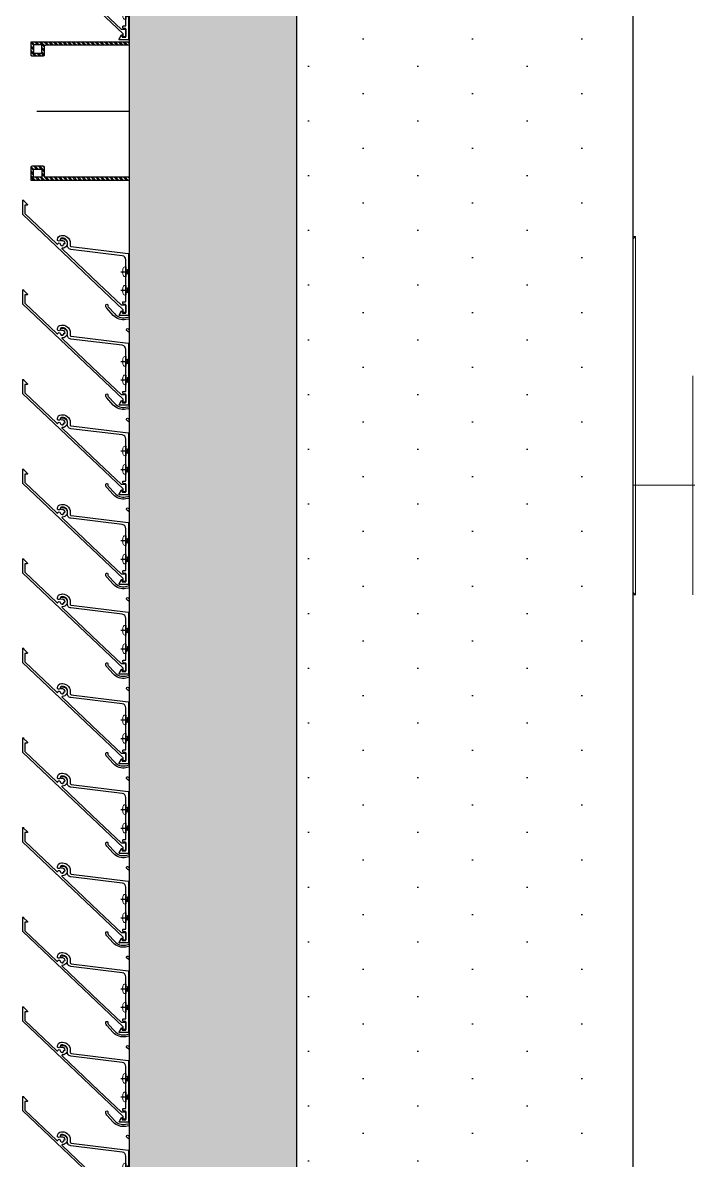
# Model space of a CAD drawing. Header units: millimetres. Extents: x 652937 to 1670132, y 1473552 to 2851037.
# Drawn here: x 708334 to 708817, y 1485444 to 1486269 of the extents above; entities that cross this region are included whole.
import ezdxf

# ---------------------------------------------------------------- set-up
doc = ezdxf.new("R2010")
doc.units = ezdxf.units.MM
doc.set_wipeout_variables(frame=1)
for name, pattern in [('CENTER', [50.8, 31.75, -6.35, 6.35, -6.35]), ('HIDDEN', [0.375, 0.25, -0.125]), ('XKITLINE00', [0]), ('XKITLINE02', [4, 2, -2])]:
    doc.linetypes.add(name, pattern=pattern)
for name, color, linetype in [('010 - ASPG_ACCESSORIES_MAIN_COLOR_1', 7, 'Continuous'), ('010 - ASPG_EXTR_MAIN_COLOR_2', 7, 'Continuous'), ('010 - ASPG_FLASHING_HATCH_', 7, 'Continuous'), ('010 - ASPG_FLASHING_MAIN_COLOR_2', 7, 'Continuous'), ('010 - ASPG_FLASHING_MAIN_COLOR_4', 7, 'Continuous'), ('010 - ASPG_FLASHING_WIPEOUT_', 7, 'Continuous'), ('010 - ASPG_FLASING_WIPEOUT_', 7, 'Continuous'), ('010 - ASPG_FRAMING_CUT_COLOR_4', 7, 'Continuous'), ('010 - ASPG_FRAMING_HATCH_', 7, 'Continuous'), ('010 - ASPG_FRAMING_MAIN_COLOR_2', 7, 'Continuous'), ('010 - ASPG_FRAMING_SUB_COLOR_2', 7, 'Continuous'), ('010 - ASPG_FRAMING_WIPEOUT_', 7, 'Continuous'), ('BOLT & SCREW', 7, 'Continuous'), ('Center Line', 7, 'CENTER'), ('TEXT', 7, 'Continuous')]:
    doc.layers.add(name, color=color, linetype=linetype)
for name, color, linetype, plot in [('010 - ASPG_EXTR_DEF_SUB', 7, 'Continuous', False), ('010 - ASPG_FASTERN_DEF_SUB', 7, 'Continuous', False), ('010 - ASPG_FRAMING_DEF_SUB', 7, 'Continuous', False)]:
    doc.layers.add(name, color=color, linetype=linetype, plot=plot)
for name, color, linetype, lineweight in [('12-GRID', 7, 'CENTER', 13), ('A-FLOR-E', 7, 'Continuous', 9), ('A-WALL', 7, 'Continuous', 25), ('Bolt', 7, 'Continuous', 0), ('Part', 7, 'Continuous', 0), ('SCREW', 7, 'Continuous', 5)]:
    doc.layers.add(name, color=color, linetype=linetype, lineweight=lineweight)
pattern_1 = [(270, (1257419.24324, -520041.6224), (0.65495992507, -1.1344238721), [0.7562825814, -1.5125651628]), (30, (1257419.24324, -520041.6224), (0.65495992936, 1.1344238696), [0.7562825814, -1.5125651628]), (330, (1257419.24324, -520041.6224), (1.30991985442, -2.48e-09), [-1.5125651628, 0.7562825814])]
pattern_2 = [(315, (1257419.4929, -520021.6224), (1.3369313545, 1.3369313545), []), (45, (1257419.4929, -520021.6224), (-1.3369313545, 1.3369313545), [])]
pattern_3 = [(270, (1257419.4425, -520043.9224), (0.65495992507, -1.1344238721), [0.7562825814, -1.5125651628]), (30, (1257419.4425, -520043.9224), (0.65495992936, 1.1344238696), [0.7562825814, -1.5125651628]), (330, (1257419.4425, -520043.9224), (1.30991985442, -2.48e-09), [-1.5125651628, 0.7562825814])]
pattern_4 = [(315, (1257419.1929, -520023.9224), (1.3369313545, 1.3369313545), []), (45, (1257419.1929, -520023.9224), (-1.3369313545, 1.3369313545), [])]

# ---------------------------------------------------------------- blocks, each defined once
blk = doc.blocks.new('3')
at = {"layer": 'Bolt', "color": 7, "linetype": 'XKITLINE00', "lineweight": 0}
for p, q in [((-148.7561, 1.8193), (-148.7561, 1.7726)), ((-148.7561, 1.8193), (-148.7561, 1.7726)), ((-148.4561, 1.8193), (-148.4561, 1.7726)), ((-148.4561, 1.8193), (-148.4561, 1.7726)), ((-148.8261, 1.7493), (-148.7795, 1.7493)), ((-148.8261, 1.7493), (-148.7795, 1.7493)), ((-148.6861, 1.7493), (-148.7328, 1.7493)), ((-148.6861, 1.7493), (-148.7328, 1.7493)), ((-148.5261, 1.7493), (-148.4795, 1.7493)), ((-148.5261, 1.7493), (-148.4795, 1.7493)), ((-148.3861, 1.7493), (-148.4328, 1.7493)), ((-148.3861, 1.7493), (-148.4328, 1.7493)), ((-148.7561, 1.6793), (-148.7561, 1.7259)), ((-148.7561, 1.6793), (-148.7561, 1.7259)), ((-148.4561, 1.6793), (-148.4561, 1.7259)), ((-148.4561, 1.6793), (-148.4561, 1.7259)), ((-149.0061, 1.2619), (-149.0061, 1.2152)), ((-148.2061, 1.2619), (-148.2061, 1.2152)), ((-149.0761, 1.1919), (-149.0295, 1.1919)), ((-149.0061, 1.1219), (-149.0061, 1.1685)), ((-148.9361, 1.1919), (-148.9828, 1.1919)), ((-148.2761, 1.1919), (-148.2295, 1.1919)), ((-148.2061, 1.1219), (-148.2061, 1.1685)), ((-148.1361, 1.1919), (-148.1828, 1.1919))]:
    blk.add_line(p, q, dxfattribs=at)
at = {"layer": 'Bolt', "color": 7, "linetype": 'XKITLINE02', "lineweight": 0}
for p, q in [((-148.6211, 1.2894), (-148.6461, 1.2894)), ((-148.5911, 1.2269), (-148.6211, 1.2269)), ((-148.5515, 1.1919), (-148.7661, 1.1919)), ((-148.5911, 1.1569), (-148.6211, 1.1569)), ((-148.6211, 1.0944), (-148.6461, 1.0944))]:
    blk.add_line(p, q, dxfattribs=at)
at = {"layer": 'Part', "color": 7, "linetype": 'HIDDEN', "lineweight": 0, "ltscale": 5}
for p, q in [((-147.2311, 2.0268), (-164.1441, 2.0272)), ((-147.2311, 1.4818), (-164.1441, 1.4822))]:
    blk.add_line(p, q, dxfattribs=at)
at = {"layer": 'Part', "color": 7, "linetype": 'XKITLINE02', "lineweight": 0}
for p, q in [((-148.6211, 2.0493), (-148.6211, 1.4669)), ((-148.5911, 2.0493), (-148.5911, 1.4669)), ((-148.6211, 1.5849), (-148.5911, 1.5849)), ((-148.6211, 1.3419), (-148.6211, 1.0419))]:
    blk.add_line(p, q, dxfattribs=at)
at = {"layer": 'Part', "color": 7, "linetype": 'HIDDEN', "lineweight": 0}
for p, q in [((-149.2561, 1.5669), (-149.1561, 1.4669)), ((-148.0561, 1.4669), (-147.9561, 1.5669))]:
    blk.add_line(p, q, dxfattribs=at)
at = {"layer": 'Part', "color": 7, "lineweight": 0}
for p, q in [((-148.6461, 1.3419), (-148.6461, 1.0419)), ((-149.1561, 0.9169), (-149.2561, 0.8169)), ((-147.9561, 0.8169), (-148.0561, 0.9169))]:
    blk.add_line(p, q, dxfattribs=at)
for points in [[(-164.1441, 2.0672), (-147.2311, 2.0668), (-147.2311, 1.4418), (-164.1441, 1.4422)], [(-148.0561, 1.4669), (-149.1561, 1.4669), (-149.1561, 0.9169), (-148.0561, 0.9169)], [(-148.8561, 0.9819), (-148.6211, 0.9819), (-148.6211, 1.4019), (-148.8561, 1.4019), (-148.8561, 1.4419), (-148.3561, 1.4419), (-148.3561, 1.4019), (-148.5911, 1.4019), (-148.5911, 0.9819), (-148.3561, 0.9819), (-148.3561, 0.9419), (-148.8561, 0.9419)]]:
    blk.add_lwpolyline(points, close=True, dxfattribs=at)
at = {"layer": 'Part', "color": 7, "linetype": 'XKITLINE02', "lineweight": 0}
blk.add_lwpolyline([(-148.3561, 1.4669), (-148.3561, 2.0493), (-148.8561, 2.0493), (-148.8561, 1.4669)], dxfattribs=at)
at = {"layer": 'Part', "color": 7, "linetype": 'HIDDEN', "lineweight": 0}
blk.add_lwpolyline([(-147.9561, 1.4383), (-147.9561, 1.5669), (-149.2561, 1.5669), (-149.2561, 1.4383)], dxfattribs=at)
at = {"layer": 'Part', "color": 7, "lineweight": 0}
for points in [[(-149.2561, 1.4383), (-149.2561, 0.8169), (-147.9561, 0.8169), (-147.9561, 1.4383)], [(-148.6211, 1.0419), (-148.9211, 1.0419), (-148.9211, 1.3419), (-148.6211, 1.3419)]]:
    blk.add_lwpolyline(points, dxfattribs=at)
blk = doc.blocks.new('W-1-PP18-ST_ENT3_REV02_20260413-050421_PP18_ENT3_MAIN_PLAN')
at = {"layer": 'A-FLOR-E'}
h = blk.add_hatch(dxfattribs=at)
h.set_pattern_fill('CROSS', scale=50, angle=210.769)
h.set_pattern_definition([(90.0083, (9903.9, -26817.58), (-317.546, 317.454), [158.75, -476.25]), (180.0083, (9983.25, -26738.2), (-317.454, -317.546), [158.75, -476.25])])
h.paths.add_polyline_path([(10552.77, -11720.11), (10552.66, -10920), (11302.46, -10919.89), (11302.57, -11720)], flags=16)
h.paths.add_polyline_path([(18712.43, -10369.25), (18712.71, -10275.14), (20062.22, -10274.99), (20062.22, -7304.82), (20062.22, 1006.47), (8350.24, 1013.83), (8352.58, -15559.01), (13097.4, -15549.92), (13097.37, -10370.04)])
at = {"layer": 'TEXT'}
h = blk.add_hatch(dxfattribs=at)
h.set_pattern_fill('ANSI34', scale=21.831008, angle=305.769)
h.set_pattern_definition([(230.0083, (16484.82, -22407.65), (318.622, -267.277), []), (230.0083, (16387.17, -22416.2), (318.622, -267.277), []), (230.0083, (16289.52, -22424.77), (318.622, -267.277), []), (230.0083, (16191.87, -22433.32), (318.622, -267.277), [])])
h.paths.add_polyline_path([(8351.91, -15550.1), (8350.22, 1004.77), (20060.18, 1006.6), (20061.88, -15548.27)], flags=16)
h.paths.add_polyline_path([(8201.93, -15700.13), (8201.11, 1155.65), (20210.65, 1155.93), (20211.47, -15699.85)])
at = {"layer": 'A-WALL', "color": 7, "lineweight": 13}
blk.add_lwpolyline([(20062.22, 1006.47), (20062.22, -15549.89), (8352.6, -15549.94), (8350.22, 1004.77)], close=True, dxfattribs=at)
at = {"color": 7, "xscale": 200.000000000001, "yscale": 200.000000000001, "zscale": 200.000000000001, "rotation": 90}
blk.add_blockref('3', (8614.44, 23052.34), dxfattribs=at)
blk = doc.blocks.new('*U9351')
at = {"layer": '12-GRID', "color": 7, "linetype": 'CENTER'}
for p, q in [((0, -6.2), (0, 2.2)), ((-4.2, -2), (4.2, -2))]:
    blk.add_line(p, q, dxfattribs=at)
at = {"layer": 'BOLT & SCREW', "color": 7}
for p, q in [((-0.55, -1.77), (-1.77, -1.56)), ((-0.55, -2.23), (-1.77, -2.44)), ((-0.46, -1.77), (-0.88, -1.56)), ((-0.46, -2.23), (-0.88, -2.44)), ((-0.23, -1.45), (-0.44, -0.23)), ((-0.23, -1.54), (-0.44, -1.12)), ((-0.23, -2.46), (-0.44, -2.88)), ((-0.23, -2.55), (-0.44, -3.77)), ((0.23, -1.45), (0.44, -0.23)), ((0.23, -1.54), (0.44, -1.12)), ((0.44, -2.88), (0.23, -2.46)), ((0.23, -2.55), (0.44, -3.77)), ((0.46, -1.77), (0.88, -1.56)), ((0.46, -2.23), (0.88, -2.44)), ((0.55, -1.77), (1.77, -1.56)), ((0.55, -2.23), (1.77, -2.44))]:
    blk.add_line(p, q, dxfattribs=at)
for points in [[(-1.77, -1.56), (-0.88, -1.56, 0.414214), (-0.44, -1.12), (-0.44, -0.23), (0.44, -0.23), (0.44, -1.12, 0.414214), (0.88, -1.56), (1.77, -1.56), (1.77, -2.44), (0.88, -2.44, 0.414214), (0.44, -2.88), (0.44, -3.77), (-0.44, -3.77), (-0.44, -2.88, 0.414214), (-0.88, -2.44), (-1.77, -2.44)], [(0.23, -2.46, -0.414214), (0.46, -2.23), (0.55, -2.23), (0.55, -1.77), (0.46, -1.77, -0.414214), (0.23, -1.54), (0.23, -1.45), (-0.23, -1.45), (-0.23, -1.54, -0.414214), (-0.46, -1.77), (-0.55, -1.77), (-0.55, -2.23), (-0.46, -2.23, -0.414214), (-0.23, -2.46), (-0.23, -2.55), (0.23, -2.55)]]:
    blk.add_lwpolyline(points, format="xyb", close=True, dxfattribs=at)
blk.add_circle((0, -2), 3.5, dxfattribs=at)
blk = doc.blocks.new('000_ASPG_TYP_FILES_20260218-010703_FRAME_EXTR_')
at = {"layer": '010 - ASPG_FRAMING_HATCH_'}
h = blk.add_hatch(dxfattribs=at)
h.set_pattern_fill('ANSI32', scale=0.1, angle=180)
edge = h.paths.add_edge_path()
edge.add_line((2, 16), (2, 2))
edge.add_line((2, 2), (39.7, 2))
edge.add_arc((39.7, 1.7), 0.3, 0, 90, ccw=False)
edge.add_line((40, 1.7), (40, 0.3))
edge.add_arc((39.7, 0.3), 0.3, -90, 0, ccw=False)
edge.add_line((39.7, 0), (0.3, 0))
edge.add_arc((0.3, 0.3), 0.3, 180, 270, ccw=False)
edge.add_line((0, 0.3), (0, 17.7))
edge.add_arc((0.3, 17.7), 0.3, 90, 180, ccw=False)
edge.add_line((0.3, 18), (22.56, 18))
edge.add_arc((22.56, 18.5), 0.5, 270, 380.20955)
edge.add_arc((26.17, 19.83), 3.35, 182.06379, 200.20955, ccw=False)
edge.add_arc((23.58, 19.74), 0.76, 2.06379, 182.06379, ccw=False)
edge.add_arc((26.17, 19.83), 1.83, 182.06379, 447.93621)
edge.add_arc((26.26, 22.42), 0.76, 87.93621, 267.93621, ccw=False)
edge.add_arc((26.17, 19.83), 3.35, 69.79045, 87.93621, ccw=False)
edge.add_arc((27.5, 23.44), 0.5, 249.79045, 360)
edge.add_line((28, 23.44), (28, 26.68))
edge.add_line((28, 26.68), (28.5, 27.18))
edge.add_line((28.5, 27.18), (28, 27.68))
edge.add_line((28, 27.68), (28, 38.62))
edge.add_line((28, 38.62), (28.5, 39.12))
edge.add_line((28.5, 39.12), (28, 39.62))
edge.add_line((28, 39.62), (28, 42.86))
edge.add_arc((27.5, 42.86), 0.5, 0, 110.20955)
edge.add_arc((26.17, 46.47), 3.35, 272.06379, 290.20955, ccw=False)
edge.add_arc((26.26, 43.88), 0.76, 92.06379, 272.06379, ccw=False)
edge.add_arc((26.17, 46.47), 1.83, 272.06379, 537.93621)
edge.add_arc((23.58, 46.56), 0.76, 177.93621, 357.93621, ccw=False)
edge.add_arc((26.17, 46.47), 3.35, 159.79045, 177.93621, ccw=False)
edge.add_arc((22.56, 47.8), 0.5, 339.79045, 450)
edge.add_line((22.56, 48.3), (0.3, 48.3))
edge.add_arc((0.3, 48.6), 0.3, 180, 270, ccw=False)
edge.add_line((0, 48.6), (0, 60))
edge.add_arc((0.3, 60), 0.3, 90, 180, ccw=False)
edge.add_line((0.3, 60.3), (5, 60.3))
edge.add_line((5, 60.3), (5, 65))
edge.add_arc((5.3, 65), 0.3, 90, 180, ccw=False)
edge.add_line((5.3, 65.3), (30, 65.3))
edge.add_line((30, 65.3), (30, 63.6))
edge.add_arc((29.7, 63.6), 0.3, -90, 0, ccw=False)
edge.add_line((29.7, 63.3), (7.3, 63.3))
edge.add_arc((7.3, 63), 0.3, 90, 180)
edge.add_line((7, 63), (7, 58.3))
edge.add_line((7, 58.3), (2.3, 58.3))
edge.add_arc((2.3, 58), 0.3, 90, 180)
edge.add_line((2, 58), (2, 50.6))
edge.add_arc((2.3, 50.6), 0.3, 180, 270)
edge.add_line((2.3, 50.3), (29.7, 50.3))
edge.add_arc((29.7, 50), 0.3, 0, 90, ccw=False)
edge.add_line((30, 50), (30, 26.68))
edge.add_line((30, 26.68), (30, 16.3))
edge.add_arc((29.7, 16.3), 0.3, -90, 0, ccw=False)
edge.add_line((29.7, 16), (2, 16))
at = {"layer": '010 - ASPG_FRAMING_CUT_COLOR_4', "color": 7}
blk.add_lwpolyline([(2, 16), (2, 2), (39.7, 2, -0.414214), (40, 1.7), (40, 0.3, -0.414214), (39.7, 0), (0.3, 0, -0.414214), (0, 0.3), (0, 17.7, -0.414214), (0.3, 18), (22.56, 18, 0.52173), (23.03, 18.67, -0.079342), (22.82, 19.71, -1), (24.34, 19.76, 2.296346), (26.24, 21.66, -1), (26.29, 23.18, -0.079342), (27.33, 22.97, 0.52173), (28, 23.44), (28, 26.68), (28.5, 27.18), (28, 27.68), (28, 38.62), (28.5, 39.12), (28, 39.62), (28, 42.86, 0.52173), (27.33, 43.33, -0.079342), (26.29, 43.12, -1), (26.24, 44.64, 2.296346), (24.34, 46.54, -1), (22.82, 46.59, -0.079342), (23.03, 47.63, 0.52173), (22.56, 48.3), (0.3, 48.3, -0.414214), (0, 48.6), (0, 60, -0.414214), (0.3, 60.3), (5, 60.3), (5, 65, -0.414214), (5.3, 65.3), (30, 65.3), (30, 63.6, -0.414214), (29.7, 63.3), (7.3, 63.3, 0.414214), (7, 63), (7, 58.3), (2.3, 58.3, 0.414214), (2, 58), (2, 50.6, 0.414214), (2.3, 50.3), (29.7, 50.3, -0.414214), (30, 50), (30, 26.68), (30, 16.3, -0.414214), (29.7, 16)], format="xyb", close=True, dxfattribs=at)
at = {"color": 7}
for p in [(26.17, 48.47), (26.17, 21.83)]:
    blk.add_blockref('*U9351', p, dxfattribs=at)
blk = doc.blocks.new('*U9353')
at = {"layer": '010 - ASPG_FRAMING_HATCH_', "transparency": 33554585}
h = blk.add_hatch(dxfattribs=at)
h.set_pattern_fill('ANSI32', scale=0.25)
edge = h.paths.add_edge_path()
edge.add_line((2, -50), (2, -75))
edge.add_line((2, -75), (0, -75))
edge.add_line((0, -75), (0, -49))
edge.add_arc((1, -49), 1, 90, 180, ccw=False)
edge.add_line((1, -48), (63, -48))
edge.add_arc((63, -47), 1, 270, 360)
edge.add_line((64, -47), (64, 47))
edge.add_arc((63, 47), 1, 0, 90)
edge.add_line((63, 48), (1, 48))
edge.add_arc((1, 49), 1, 180, 270, ccw=False)
edge.add_line((0, 49), (0, 75))
edge.add_line((0, 75), (2, 75))
edge.add_line((2, 75), (2, 50))
edge.add_line((2, 50), (141, 50))
edge.add_line((141, 50), (141, 41))
edge.add_arc((140, 41), 1, 270, 360, ccw=False)
edge.add_line((140, 40), (132, 40))
edge.add_arc((132, 41), 1, 180, 270, ccw=False)
edge.add_line((131, 41), (131, 47))
edge.add_arc((130, 47), 1, 0, 90)
edge.add_line((130, 48), (67, 48))
edge.add_arc((67, 47), 1, 90, 180)
edge.add_line((66, 47), (66, -47))
edge.add_arc((67, -47), 1, 180, 270)
edge.add_line((67, -48), (130, -48))
edge.add_arc((130, -47), 1, 270, 360)
edge.add_line((131, -47), (131, -41))
edge.add_arc((132, -41), 1, 90, 180, ccw=False)
edge.add_line((132, -40), (140, -40))
edge.add_arc((140, -41), 1, 0, 90, ccw=False)
edge.add_line((141, -41), (141, -50))
edge.add_line((141, -50), (2, -50))
h.paths.add_polyline_path([(139, 48), (139, 42), (133, 42), (133, 48)], flags=16)
h.paths.add_polyline_path([(139, -48), (139, -42), (133, -42), (133, -48)], flags=16)
at = {"layer": '010 - ASPG_FRAMING_HATCH_'}
h = blk.add_hatch(dxfattribs=at)
h.set_pattern_fill('ANSI37', scale=0.595498, angle=-90)
h.set_pattern_definition(pattern_4)
edge = h.paths.add_edge_path()
edge.add_ellipse((11.53, 55), major_axis=(0, -5), ratio=0.644482, start_angle=180, end_angle=360, ccw=False)
edge.add_line((11.53, 60), (2, 60))
edge.add_arc((-7.9, 55), 11.09, -26.79627, 26.79627, ccw=False)
edge.add_line((2, 50), (11.53, 50))
h = blk.add_hatch(dxfattribs=at)
h.set_pattern_fill('HONEY', scale=0.238199, angle=-90)
h.set_pattern_definition(pattern_3)
edge = h.paths.add_edge_path()
edge.add_ellipse((11.78, 55), major_axis=(0, -5), ratio=0.644482, start_angle=0, end_angle=360, ccw=False)
h = blk.add_hatch(dxfattribs=at)
h.set_pattern_fill('HONEY', scale=0.238199, angle=-90)
h.set_pattern_definition(pattern_1)
edge = h.paths.add_edge_path()
edge.add_ellipse((57.52, 55), major_axis=(0, -5), ratio=0.644482, start_angle=0, end_angle=360)
h = blk.add_hatch(dxfattribs=at)
h.set_pattern_fill('ANSI37', scale=0.595498, angle=-90)
h.set_pattern_definition(pattern_2)
edge = h.paths.add_edge_path()
edge.add_ellipse((57.77, 55), major_axis=(0, -5), ratio=0.644482, start_angle=0, end_angle=180)
edge.add_line((57.77, 60), (62, 60))
edge.add_arc((62, 60.3), 0.3, -90, 0)
edge.add_line((62.3, 60.3), (62.3, 61))
edge.add_line((62.3, 61), (61.8, 61.5))
edge.add_line((61.8, 61.5), (62.3, 62))
edge.add_line((62.3, 62), (61.8, 62.5))
edge.add_line((61.8, 62.5), (62.3, 63))
edge.add_line((62.3, 63), (61.8, 63.5))
edge.add_line((61.8, 63.5), (62.3, 64))
edge.add_line((62.3, 64), (62.3, 65))
edge.add_line((62.3, 65), (63.3, 65))
edge.add_line((63.3, 65), (63.8, 65.5))
edge.add_line((63.8, 65.5), (64.3, 65))
edge.add_line((64.3, 65), (64.8, 65.5))
edge.add_line((64.8, 65.5), (65.3, 65))
edge.add_line((65.3, 65), (65.8, 65.5))
edge.add_line((65.8, 65.5), (66.3, 65))
edge.add_line((66.3, 65), (67, 65))
edge.add_arc((67, 65.3), 0.3, -90, 0)
edge.add_line((67.3, 65.3), (67.3, 60))
edge.add_arc((77.2, 55), 11.09, 153.20373, 206.79627)
edge.add_line((67.3, 50), (57.77, 50))
h = blk.add_hatch(dxfattribs=at)
h.set_pattern_fill('ANSI37', scale=0.595498, angle=-90)
h.set_pattern_definition(pattern_4)
edge = h.paths.add_edge_path()
edge.add_ellipse((11.53, -55), major_axis=(0, 5), ratio=0.644482, start_angle=0, end_angle=180)
edge.add_line((11.53, -60), (2, -60))
edge.add_arc((-7.9, -55), 11.09, 333.20373, 386.79627)
edge.add_line((2, -50), (11.53, -50))
h = blk.add_hatch(dxfattribs=at)
h.set_pattern_fill('HONEY', scale=0.238199, angle=-90)
h.set_pattern_definition(pattern_3)
edge = h.paths.add_edge_path()
edge.add_ellipse((11.78, -55), major_axis=(0, 5), ratio=0.644482, start_angle=0, end_angle=360)
h = blk.add_hatch(dxfattribs=at)
h.set_pattern_fill('HONEY', scale=0.238199, angle=-90)
h.set_pattern_definition(pattern_1)
edge = h.paths.add_edge_path()
edge.add_ellipse((57.52, -55), major_axis=(0, 5), ratio=0.644482, start_angle=0, end_angle=360, ccw=False)
h = blk.add_hatch(dxfattribs=at)
h.set_pattern_fill('ANSI37', scale=0.595498, angle=-90)
h.set_pattern_definition(pattern_2)
edge = h.paths.add_edge_path()
edge.add_ellipse((57.77, -55), major_axis=(0, 5), ratio=0.644482, start_angle=180, end_angle=360, ccw=False)
edge.add_line((57.77, -60), (62, -60))
edge.add_arc((62, -60.3), 0.3, 360, 450, ccw=False)
edge.add_line((62.3, -60.3), (62.3, -61))
edge.add_line((62.3, -61), (61.8, -61.5))
edge.add_line((61.8, -61.5), (62.3, -62))
edge.add_line((62.3, -62), (61.8, -62.5))
edge.add_line((61.8, -62.5), (62.3, -63))
edge.add_line((62.3, -63), (61.8, -63.5))
edge.add_line((61.8, -63.5), (62.3, -64))
edge.add_line((62.3, -64), (62.3, -65))
edge.add_line((62.3, -65), (63.3, -65))
edge.add_line((63.3, -65), (63.8, -65.5))
edge.add_line((63.8, -65.5), (64.3, -65))
edge.add_line((64.3, -65), (64.8, -65.5))
edge.add_line((64.8, -65.5), (65.3, -65))
edge.add_line((65.3, -65), (65.8, -65.5))
edge.add_line((65.8, -65.5), (66.3, -65))
edge.add_line((66.3, -65), (67, -65))
edge.add_arc((67, -65.3), 0.3, 360, 450, ccw=False)
edge.add_line((67.3, -65.3), (67.3, -60))
edge.add_arc((77.2, -55), 11.09, 153.20373, 206.79627, ccw=False)
edge.add_line((67.3, -50), (57.77, -50))
at = {"layer": '010 - ASPG_FASTERN_DEF_SUB', "color": 7}
blk.add_point((0, 0), dxfattribs=at)
at = {"layer": '010 - ASPG_FRAMING_CUT_COLOR_4', "color": 7}
blk.add_lwpolyline([(2, -50), (2, -75), (0, -75), (0, -49, -0.414214), (1, -48), (63, -48, 0.414214), (64, -47), (64, 47, 0.414214), (63, 48), (1, 48, -0.414214), (0, 49), (0, 75), (2, 75), (2, 50), (141, 50), (141, 41, -0.414214), (140, 40), (132, 40, -0.414214), (131, 41), (131, 47, 0.414214), (130, 48), (67, 48, 0.414214), (66, 47), (66, -47, 0.414214), (67, -48), (130, -48, 0.414214), (131, -47), (131, -41, -0.414214), (132, -40), (140, -40, -0.414214), (141, -41), (141, -50)], format="xyb", close=True, dxfattribs=at)
for points in [[(139, 48), (139, 42), (133, 42), (133, 48)], [(139, -48), (139, -42), (133, -42), (133, -48)]]:
    blk.add_lwpolyline(points, close=True, dxfattribs=at)
at = {"layer": '010 - ASPG_FRAMING_DEF_SUB', "color": 7, "transparency": 33554508}
blk.add_line((136.5, 0), (-4.5, 0), dxfattribs=at)
at = {"layer": '010 - ASPG_FRAMING_DEF_SUB', "color": 7, "transparency": 33554457}
for points in [[(2, 50), (15, 50), (15, 60), (2, 60)], [(54.3, 50), (67.3, 50), (67.3, 65.5), (54.3, 65.5)], [(2, -50), (15, -50), (15, -60), (2, -60)], [(54.3, -50), (67.3, -50), (67.3, -65.5), (54.3, -65.5)]]:
    blk.add_lwpolyline(points, close=True, dxfattribs=at)
at = {"layer": '010 - ASPG_FRAMING_SUB_COLOR_2', "color": 7}
for points in [[(11.78, 50), (2, 50, 0.238199), (2, 60), (11.78, 60)], [(57.52, 50), (67.3, 50, -0.238199), (67.3, 60), (67.3, 65.3, -0.414214), (67, 65), (66.3, 65), (65.8, 65.5), (65.3, 65), (64.8, 65.5), (64.3, 65), (63.8, 65.5), (63.3, 65), (62.3, 65), (62.3, 64), (61.8, 63.5), (62.3, 63), (61.8, 62.5), (62.3, 62), (61.8, 61.5), (62.3, 61), (62.3, 60.3, -0.414214), (62, 60), (57.52, 60)], [(11.78, -50), (2, -50, -0.238199), (2, -60), (11.78, -60)], [(57.52, -50), (67.3, -50, 0.238199), (67.3, -60), (67.3, -65.3, 0.414214), (67, -65), (66.3, -65), (65.8, -65.5), (65.3, -65), (64.8, -65.5), (64.3, -65), (63.8, -65.5), (63.3, -65), (62.3, -65), (62.3, -64), (61.8, -63.5), (62.3, -63), (61.8, -62.5), (62.3, -62), (61.8, -61.5), (62.3, -61), (62.3, -60.3, 0.414214), (62, -60), (57.52, -60)]]:
    blk.add_lwpolyline(points, format="xyb", dxfattribs=at)
at = {"layer": '010 - ASPG_FRAMING_SUB_COLOR_2', "color": 7, "extrusion": (0, 0, -1)}
for centre, major_axis in [((11.78, 55), (0, -5)), ((57.52, -55), (0, 5))]:
    blk.add_ellipse(centre, major_axis=major_axis, ratio=0.644482, dxfattribs=at)
at = {"layer": '010 - ASPG_FRAMING_SUB_COLOR_2', "color": 7}
for centre, major_axis in [((57.52, 55), (0, -5)), ((11.78, -55), (0, 5))]:
    blk.add_ellipse(centre, major_axis=major_axis, ratio=0.644482, dxfattribs=at)
blk = doc.blocks.new('PZG35-9D5')
at = {"layer": 'Center Line', "color": 7}
blk.add_line((0, 3.73), (0, -10.53), dxfattribs=at)
at = {"layer": 'SCREW', "color": 7}
for p, q in [((-1.4, 0), (-1.4, -1.09)), ((1.4, 0), (1.4, -0.59)), ((-1.85, -1.4), (1.85, -0.9)), ((-1.85, -1.4), (-1.4, -1.09)), ((-1.85, -1.4), (-1.4, -1.71)), ((-1.85, -2.7), (1.85, -2.2)), ((-1.85, -2.7), (-1.4, -2.39)), ((-1.85, -2.7), (-1.4, -3.01)), ((-1.85, -4), (-1.4, -3.69)), ((-1.85, -4), (-0.99, -3.88)), ((-1.85, -4), (-1.4, -4.31)), ((-1.4, -1.09), (1.4, -0.59)), ((-1.4, -1.71), (1.4, -1.21)), ((-1.4, -1.71), (-1.4, -2.39)), ((-1.4, -2.39), (1.4, -1.89)), ((-1.4, -3.01), (1.4, -2.51)), ((-1.4, -3.01), (-1.4, -3.69)), ((-1.4, -3.69), (-0.84, -3.59)), ((-1.4, -4.31), (-1.18, -4.27)), ((-1.4, -4.31), (-1.4, -8.1)), ((0, -9.5), (-1.4, -8.1)), ((0, -9.5), (1.4, -8.1)), ((0.56, -3.34), (1.4, -3.19)), ((0.71, -3.65), (1.85, -3.5)), ((0.71, -3.93), (1.4, -3.81)), ((0.71, -4.61), (1.4, -4.49)), ((0.71, -4.95), (1.85, -4.8)), ((0.71, -5.23), (1.4, -5.11)), ((1.85, -0.9), (1.4, -0.59)), ((1.85, -0.9), (1.4, -1.21)), ((1.4, -1.21), (1.4, -1.89)), ((1.85, -2.2), (1.4, -1.89)), ((1.85, -2.2), (1.4, -2.51)), ((1.4, -2.51), (1.4, -3.19)), ((1.85, -3.5), (1.4, -3.19)), ((1.85, -3.5), (1.4, -3.81)), ((1.4, -3.81), (1.4, -4.49)), ((1.85, -4.8), (1.4, -4.49)), ((1.85, -4.8), (1.4, -5.11)), ((1.4, -5.11), (1.4, -8.1))]:
    blk.add_line(p, q, dxfattribs=at)
blk.add_lwpolyline([(0, -9.5), (0.71, -5.23), (0.71, -3.6, 0.417657), (0.41, -3.3, 0.108102), (-0.84, -3.59), (-1.4, -4.7)], format="xyb", dxfattribs=at)
blk = doc.blocks.new('*U9352')
at = {"layer": 'SCREW', "color": 7}
blk.add_lwpolyline([(3.03, 1.78, 0.09906), (0.8, 2.55), (0.8, 2.27), (-0.8, 2.27), (-0.8, 2.55, 0.09906), (-3.03, 1.78, 0.266588), (-3.5, 0.96), (-3.5, 0.2, 0.414214), (-3.3, 0), (3.3, 0, 0.414214), (3.5, 0.2), (3.5, 0.96, 0.266588)], format="xyb", close=True, dxfattribs=at)
blk.add_blockref('PZG35-9D5', (0, 0), dxfattribs=at)
blk = doc.blocks.new('*U9355')
at = {"color": 7}
blk.add_point((0, 0), dxfattribs=at)
at = {"layer": '010 - ASPG_ACCESSORIES_MAIN_COLOR_1', "color": 7}
blk.add_lwpolyline([(-39.7, -0.6, 0.414214), (-40, -0.9), (-40, -7.37, 0.57735), (-39.65, -7.57), (-36.64, -5.83, 0.767327), (-36.79, -5.3), (-37.9, -5.3, -0.414214), (-38.2, -5), (-38.2, -2.8, -0.414214), (-38, -2.6), (-32.18, -2.6, -0.388879), (-31.98, -2.78), (-31.85, -4.34, 0.388879), (-31.35, -4.8), (-30.3, -4.8, 0.414214), (-30, -4.5), (-30, -2.9, -0.414214), (-29.7, -2.6), (0.41, -2.6, -0.378969), (3.39, -5.24), (7.95, -42.52, 0.446593), (11.62, -45.08, -0.489802), (16.08, -48.68), (16.06, -49.36, -0.18248), (15.8, -50.02, -0.267949), (15.33, -50.17, 1.122115), (15.1, -52.34, 0.405004), (18.06, -49.4), (18.08, -48.72, 0.489805), (11.16, -43.13, -0.446597), (9.94, -42.28), (4.87, -0.85, 0.364176), (4.57, -0.6)], format="xyb", close=True, dxfattribs=at)
at = {"layer": '010 - ASPG_EXTR_DEF_SUB', "color": 7}
for p in [(-40, -0.5), (43.44, -76.9), (43.44, -77.5)]:
    blk.add_point(p, dxfattribs=at)
at = {"layer": '010 - ASPG_EXTR_MAIN_COLOR_2', "color": 7}
blk.add_lwpolyline([(11.37, -48.15), (11.47, -47.44), (12.18, -47.56), (12.29, -46.79, -0.535538), (14.19, -49.17, 0.991572), (15.66, -49.58, 1.157025), (8.79, -48.77, -0.688558), (8.27, -48.99), (-17.14, -22.17), (-32.34, -6.13), (-32.34, -2.9, 0.414312), (-32.64, -2.6), (-37.54, -2.6, 0.414116), (-37.84, -2.9), (-37.84, -4.3, 0.414214), (-37.54, -4.6), (-35.99, -4.6, -0.205895), (-35.77, -4.69), (33.23, -77.5), (43.14, -77.5, 0.668179), (43.36, -76.99), (40.52, -74.15, 0.668179), (40.01, -74.36), (40.01, -76), (33.87, -76), (11.86, -52.78, -0.558354), (12.08, -51.95, 0.766275), (12.04, -50.39, -0.438583), (10.71, -48.05)], format="xyb", close=True, dxfattribs=at)
at = {"layer": 'SCREW', "color": 7, "rotation": 180}
for p in [(-21.65, -2.5), (-8.24, -2.5)]:
    blk.add_blockref('*U9352', p, dxfattribs=at)
blk = doc.blocks.new('*U6670')
at = {"color": 7}
blk.add_wipeout([(1440, 4), (60, 4), (60, 69.3), (1440, 69.3)], dxfattribs=at).dxf.layer = '010 - ASPG_FRAMING_WIPEOUT_'
blk.add_point((60, 69.5), dxfattribs=at)
at = {"layer": '010 - ASPG_FRAMING_MAIN_COLOR_2', "color": 7}
blk.add_lwpolyline([(1410, 69.3), (90, 69.3), (90, 6), (1410, 6)], close=True, dxfattribs=at)
at = {"layer": '010 - ASPG_FRAMING_SUB_COLOR_2', "color": 7}
for points in [[(1440, 4), (60, 4), (60, 69.3), (1440, 69.3)], [(60, 2), (60, 4), (1440, 4), (1440, 2)]]:
    blk.add_lwpolyline(points, close=True, dxfattribs=at)
at = {"color": 7, "transparency": 33554559, "xscale": -1, "rotation": 270}
for p in [(0, 0), (1500, 0)]:
    blk.add_blockref('*U9353', p, dxfattribs=at)
at = {"color": 7, "xscale": -1, "rotation": 180}
for p in [(91.77, 69.3), (741.77, 69.3), (806.77, 69.3), (871.77, 69.3), (936.77, 69.3), (1001.77, 69.3), (1066.77, 69.3), (1131.77, 69.3), (1196.77, 69.3), (1261.77, 69.3), (1326.77, 69.3), (1391.77, 69.3)]:
    blk.add_blockref('*U9355', p, dxfattribs=at)
at = {"color": 7}
blk.add_blockref('000_ASPG_TYP_FILES_20260218-010703_FRAME_EXTR_', (60, 4), dxfattribs=at)
at = {"color": 7, "xscale": -1}
blk.add_blockref('000_ASPG_TYP_FILES_20260218-010703_FRAME_EXTR_', (1440, 4), dxfattribs=at)
blk = doc.blocks.new('*U8554')
at = {"layer": '010 - ASPG_EXTR_DEF_SUB', "color": 7}
for p in [(650, 0), (715, 0), (780, 0), (845, 0), (910, 0), (975, 0), (1040, 0), (1105, 0), (1170, 0), (1235, 0)]:
    blk.add_point(p, dxfattribs=at)
at = {"layer": '010 - ASPG_EXTR_MAIN_COLOR_2', "color": 7}
for points in [[(617.47, 68.57), (625.86, 68.57, -0.607385), (626.35, 67.62, -0.045829), (607.78, 45.76, -0.560492)], [(595.56, 33.07, 0.077048), (628.74, 68.44, -0.247674), (628.99, 68.57), (630.98, 68.57, -0.044131), (631.47, 68.5, -0.125846), (633.96, 67.21, -0.098851), (634.82, 66.03, -0.205828), (634.79, 61.2, -0.115116), (631.37, 57.18, 0.822373), (632.46, 56.1, 0.109185), (636.15, 60.56, 0.208323), (636.19, 66.64, 0.100528), (634.97, 68.32, 0.145116), (631.29, 70.07), (615.76, 70.07, 0.433659)]]:
    blk.add_lwpolyline(points, format="xyb", dxfattribs=at)
for points in [[(680.76, 70.07, 0.433659), (680.46, 69.75), (680.84, 63.96, 0.082069), (680.86, 63.87, 0.720654), (682.33, 63.97, 0.079224), (682.34, 64.07), (682.07, 68.14, -0.433659), (682.47, 68.57), (690.86, 68.57, -0.607385), (691.35, 67.62, -0.045829), (672.78, 45.76, -0.560492), (672.29, 45.89, 0.31786), (669.21, 48.24, 0.953288), (669.08, 46.72, -2.423004), (667.26, 44.89, 0.952315), (665.74, 44.76, 0.300821), (667.89, 41.76, -0.560492), (667.98, 41.25, -0.019425), (658.62, 33.46, -0.552501), (658.15, 33.64, 0.344461), (654.99, 36.3, 0.952015), (654.86, 34.78, -2.423186), (653.04, 32.95, 0.952015), (651.52, 32.82, 0.2854), (653.49, 29.89, -0.553378), (653.56, 29.38, 0.030674), (638.46, 15.06, 0.4171), (639.11, 5.27, 0.935553), (640.1, 6.41, -0.43441), (639.8, 14.29, -0.014998), (646.92, 21.45, -0.738349), (649.92, 19.76, 0.004917), (646.81, 4.8, 0.263611), (649.88, -4.46), (655, -9.08, 0.125884), (656.27, -9.75, 0.044275), (657.09, -9.87, 1.107655), (657.13, -8.33, -0.215596), (656.02, -7.99), (650.89, -3.35, -0.263611), (648.28, 4.51, -0.004855), (651.34, 19.26, 0.23396), (650.82, 21.95, -0.24081), (650.71, 24.9, -0.104157), (650.78, 25), (652.99, 26.93, -0.229021), (655.7, 26.89, -0.381721), (660.27, 9.07, 0.977382), (661.62, 8.41, 0.361105), (657.41, 27.5, -0.496126), (657.44, 30.69, 0.003188), (659.06, 31.9, -0.002827), (660.56, 33.07, 0.077048), (693.74, 68.44, -0.247674), (693.99, 68.57), (695.98, 68.57, -0.044131), (696.47, 68.5, -0.125846), (698.96, 67.21, -0.098851), (699.82, 66.03, -0.205828), (699.79, 61.2, -0.115116), (696.37, 57.18, 0.822373), (697.46, 56.1, 0.109185), (701.15, 60.56, 0.208323), (701.19, 66.64, 0.100528), (699.97, 68.32, 0.145116), (696.29, 70.07)], [(745.76, 70.07, 0.433659), (745.46, 69.75), (745.84, 63.96, 0.082069), (745.86, 63.87, 0.720654), (747.33, 63.97, 0.079224), (747.34, 64.07), (747.07, 68.14, -0.433659), (747.47, 68.57), (755.86, 68.57, -0.607385), (756.35, 67.62, -0.045829), (737.78, 45.76, -0.560492), (737.29, 45.89, 0.31786), (734.21, 48.24, 0.953288), (734.08, 46.72, -2.423004), (732.26, 44.89, 0.952315), (730.74, 44.76, 0.300821), (732.89, 41.76, -0.560492), (732.98, 41.25, -0.019425), (723.62, 33.46, -0.552501), (723.15, 33.64, 0.344461), (719.99, 36.3, 0.952015), (719.86, 34.78, -2.423186), (718.04, 32.95, 0.952015), (716.52, 32.82, 0.2854), (718.49, 29.89, -0.553378), (718.56, 29.38, 0.030674), (703.46, 15.06, 0.4171), (704.11, 5.27, 0.935553), (705.1, 6.41, -0.43441), (704.8, 14.29, -0.014998), (711.92, 21.45, -0.738349), (714.92, 19.76, 0.004917), (711.81, 4.8, 0.263611), (714.88, -4.46), (720, -9.08, 0.125884), (721.27, -9.75, 0.044275), (722.09, -9.87, 1.107655), (722.13, -8.33, -0.215596), (721.02, -7.99), (715.89, -3.35, -0.263611), (713.28, 4.51, -0.004855), (716.34, 19.26, 0.23396), (715.82, 21.95, -0.24081), (715.71, 24.9, -0.104157), (715.78, 25), (717.99, 26.93, -0.229021), (720.7, 26.89, -0.381721), (725.27, 9.07, 0.977382), (726.62, 8.41, 0.361105), (722.41, 27.5, -0.496126), (722.44, 30.69, 0.003188), (724.06, 31.9, -0.002827), (725.56, 33.07, 0.077048), (758.74, 68.44, -0.247674), (758.99, 68.57), (760.98, 68.57, -0.044131), (761.47, 68.5, -0.125846), (763.96, 67.21, -0.098851), (764.82, 66.03, -0.205828), (764.79, 61.2, -0.115116), (761.37, 57.18, 0.822373), (762.46, 56.1, 0.109185), (766.15, 60.56, 0.208323), (766.19, 66.64, 0.100528), (764.97, 68.32, 0.145116), (761.29, 70.07)], [(810.76, 70.07, 0.433659), (810.46, 69.75), (810.84, 63.96, 0.082069), (810.86, 63.87, 0.720654), (812.33, 63.97, 0.079224), (812.34, 64.07), (812.07, 68.14, -0.433659), (812.47, 68.57), (820.86, 68.57, -0.607385), (821.35, 67.62, -0.045829), (802.78, 45.76, -0.560492), (802.29, 45.89, 0.31786), (799.21, 48.24, 0.953288), (799.08, 46.72, -2.423004), (797.26, 44.89, 0.952315), (795.74, 44.76, 0.300821), (797.89, 41.76, -0.560492), (797.98, 41.25, -0.019425), (788.62, 33.46, -0.552501), (788.15, 33.64, 0.344461), (784.99, 36.3, 0.952015), (784.86, 34.78, -2.423186), (783.04, 32.95, 0.952015), (781.52, 32.82, 0.2854), (783.49, 29.89, -0.553378), (783.56, 29.38, 0.030674), (768.46, 15.06, 0.4171), (769.11, 5.27, 0.935553), (770.1, 6.41, -0.43441), (769.8, 14.29, -0.014998), (776.92, 21.45, -0.738349), (779.92, 19.76, 0.004917), (776.81, 4.8, 0.263611), (779.88, -4.46), (785, -9.08, 0.125884), (786.27, -9.75, 0.044275), (787.09, -9.87, 1.107655), (787.13, -8.33, -0.215596), (786.02, -7.99), (780.89, -3.35, -0.263611), (778.28, 4.51, -0.004855), (781.34, 19.26, 0.23396), (780.82, 21.95, -0.24081), (780.71, 24.9, -0.104157), (780.78, 25), (782.99, 26.93, -0.229021), (785.7, 26.89, -0.381721), (790.27, 9.07, 0.977382), (791.62, 8.41, 0.361105), (787.41, 27.5, -0.496126), (787.44, 30.69, 0.003188), (789.06, 31.9, -0.002827), (790.56, 33.07, 0.077048), (823.74, 68.44, -0.247674), (823.99, 68.57), (825.98, 68.57, -0.044131), (826.47, 68.5, -0.125846), (828.96, 67.21, -0.098851), (829.82, 66.03, -0.205828), (829.79, 61.2, -0.115116), (826.37, 57.18, 0.822373), (827.46, 56.1, 0.109185), (831.15, 60.56, 0.208323), (831.19, 66.64, 0.100528), (829.97, 68.32, 0.145116), (826.29, 70.07)], [(875.76, 70.07, 0.433659), (875.46, 69.75), (875.84, 63.96, 0.082069), (875.86, 63.87, 0.720654), (877.33, 63.97, 0.079224), (877.34, 64.07), (877.07, 68.14, -0.433659), (877.47, 68.57), (885.86, 68.57, -0.607385), (886.35, 67.62, -0.045829), (867.78, 45.76, -0.560492), (867.29, 45.89, 0.31786), (864.21, 48.24, 0.953288), (864.08, 46.72, -2.423004), (862.26, 44.89, 0.952315), (860.74, 44.76, 0.300821), (862.89, 41.76, -0.560492), (862.98, 41.25, -0.019425), (853.62, 33.46, -0.552501), (853.15, 33.64, 0.344461), (849.99, 36.3, 0.952015), (849.86, 34.78, -2.423186), (848.04, 32.95, 0.952015), (846.52, 32.82, 0.2854), (848.49, 29.89, -0.553378), (848.56, 29.38, 0.030674), (833.46, 15.06, 0.4171), (834.11, 5.27, 0.935553), (835.1, 6.41, -0.43441), (834.8, 14.29, -0.014998), (841.92, 21.45, -0.738349), (844.92, 19.76, 0.004917), (841.81, 4.8, 0.263611), (844.88, -4.46), (850, -9.08, 0.125884), (851.27, -9.75, 0.044275), (852.09, -9.87, 1.107655), (852.13, -8.33, -0.215596), (851.02, -7.99), (845.89, -3.35, -0.263611), (843.28, 4.51, -0.004855), (846.34, 19.26, 0.23396), (845.82, 21.95, -0.24081), (845.71, 24.9, -0.104157), (845.78, 25), (847.99, 26.93, -0.229021), (850.7, 26.89, -0.381721), (855.27, 9.07, 0.977382), (856.62, 8.41, 0.361105), (852.41, 27.5, -0.496126), (852.44, 30.69, 0.003188), (854.06, 31.9, -0.002827), (855.56, 33.07, 0.077048), (888.74, 68.44, -0.247674), (888.99, 68.57), (890.98, 68.57, -0.044131), (891.47, 68.5, -0.125846), (893.96, 67.21, -0.098851), (894.82, 66.03, -0.205828), (894.79, 61.2, -0.115116), (891.37, 57.18, 0.822373), (892.46, 56.1, 0.109185), (896.15, 60.56, 0.208323), (896.19, 66.64, 0.100528), (894.97, 68.32, 0.145116), (891.29, 70.07)], [(940.76, 70.07, 0.433659), (940.46, 69.75), (940.84, 63.96, 0.082069), (940.86, 63.87, 0.720654), (942.33, 63.97, 0.079224), (942.34, 64.07), (942.07, 68.14, -0.433659), (942.47, 68.57), (950.86, 68.57, -0.607385), (951.35, 67.62, -0.045829), (932.78, 45.76, -0.560492), (932.29, 45.89, 0.31786), (929.21, 48.24, 0.953288), (929.08, 46.72, -2.423004), (927.26, 44.89, 0.952315), (925.74, 44.76, 0.300821), (927.89, 41.76, -0.560492), (927.98, 41.25, -0.019425), (918.62, 33.46, -0.552501), (918.15, 33.64, 0.344461), (914.99, 36.3, 0.952015), (914.86, 34.78, -2.423186), (913.04, 32.95, 0.952015), (911.52, 32.82, 0.2854), (913.49, 29.89, -0.553378), (913.56, 29.38, 0.030674), (898.46, 15.06, 0.4171), (899.11, 5.27, 0.935553), (900.1, 6.41, -0.43441), (899.8, 14.29, -0.014998), (906.92, 21.45, -0.738349), (909.92, 19.76, 0.004917), (906.81, 4.8, 0.263611), (909.88, -4.46), (915, -9.08, 0.125884), (916.27, -9.75, 0.044275), (917.09, -9.87, 1.107655), (917.13, -8.33, -0.215596), (916.02, -7.99), (910.89, -3.35, -0.263611), (908.28, 4.51, -0.004855), (911.34, 19.26, 0.23396), (910.82, 21.95, -0.24081), (910.71, 24.9, -0.104157), (910.78, 25), (912.99, 26.93, -0.229021), (915.7, 26.89, -0.381721), (920.27, 9.07, 0.977382), (921.62, 8.41, 0.361105), (917.41, 27.5, -0.496126), (917.44, 30.69, 0.003188), (919.06, 31.9, -0.002827), (920.56, 33.07, 0.077048), (953.74, 68.44, -0.247674), (953.99, 68.57), (955.98, 68.57, -0.044131), (956.47, 68.5, -0.125846), (958.96, 67.21, -0.098851), (959.82, 66.03, -0.205828), (959.79, 61.2, -0.115116), (956.37, 57.18, 0.822373), (957.46, 56.1, 0.109185), (961.15, 60.56, 0.208323), (961.19, 66.64, 0.100528), (959.97, 68.32, 0.145116), (956.29, 70.07)], [(1005.76, 70.07, 0.433659), (1005.46, 69.75), (1005.84, 63.96, 0.082069), (1005.86, 63.87, 0.720654), (1007.33, 63.97, 0.079224), (1007.34, 64.07), (1007.07, 68.14, -0.433659), (1007.47, 68.57), (1015.86, 68.57, -0.607385), (1016.35, 67.62, -0.045829), (997.78, 45.76, -0.560492), (997.29, 45.89, 0.31786), (994.21, 48.24, 0.953288), (994.08, 46.72, -2.423004), (992.26, 44.89, 0.952315), (990.74, 44.76, 0.300821), (992.89, 41.76, -0.560492), (992.98, 41.25, -0.019425), (983.62, 33.46, -0.552501), (983.15, 33.64, 0.344461), (979.99, 36.3, 0.952015), (979.86, 34.78, -2.423186), (978.04, 32.95, 0.952015), (976.52, 32.82, 0.2854), (978.49, 29.89, -0.553378), (978.56, 29.38, 0.030674), (963.46, 15.06, 0.4171), (964.11, 5.27, 0.935553), (965.1, 6.41, -0.43441), (964.8, 14.29, -0.014998), (971.92, 21.45, -0.738349), (974.92, 19.76, 0.004917), (971.81, 4.8, 0.263611), (974.88, -4.46), (980, -9.08, 0.125884), (981.27, -9.75, 0.044275), (982.09, -9.87, 1.107655), (982.13, -8.33, -0.215596), (981.02, -7.99), (975.89, -3.35, -0.263611), (973.28, 4.51, -0.004855), (976.34, 19.26, 0.23396), (975.82, 21.95, -0.24081), (975.71, 24.9, -0.104157), (975.78, 25), (977.99, 26.93, -0.229021), (980.7, 26.89, -0.381721), (985.27, 9.07, 0.977382), (986.62, 8.41, 0.361105), (982.41, 27.5, -0.496126), (982.44, 30.69, 0.003188), (984.06, 31.9, -0.002827), (985.56, 33.07, 0.077048), (1018.74, 68.44, -0.247674), (1018.99, 68.57), (1020.98, 68.57, -0.044131), (1021.47, 68.5, -0.125846), (1023.96, 67.21, -0.098851), (1024.82, 66.03, -0.205828), (1024.79, 61.2, -0.115116), (1021.37, 57.18, 0.822373), (1022.46, 56.1, 0.109185), (1026.15, 60.56, 0.208323), (1026.19, 66.64, 0.100528), (1024.97, 68.32, 0.145116), (1021.29, 70.07)], [(1070.76, 70.07, 0.433659), (1070.46, 69.75), (1070.84, 63.96, 0.082069), (1070.86, 63.87, 0.720654), (1072.33, 63.97, 0.079224), (1072.34, 64.07), (1072.07, 68.14, -0.433659), (1072.47, 68.57), (1080.86, 68.57, -0.607385), (1081.35, 67.62, -0.045829), (1062.78, 45.76, -0.560492), (1062.29, 45.89, 0.31786), (1059.21, 48.24, 0.953288), (1059.08, 46.72, -2.423004), (1057.26, 44.89, 0.952315), (1055.74, 44.76, 0.300821), (1057.89, 41.76, -0.560492), (1057.98, 41.25, -0.019425), (1048.62, 33.46, -0.552501), (1048.15, 33.64, 0.344461), (1044.99, 36.3, 0.952015), (1044.86, 34.78, -2.423186), (1043.04, 32.95, 0.952015), (1041.52, 32.82, 0.2854), (1043.49, 29.89, -0.553378), (1043.56, 29.38, 0.030674), (1028.46, 15.06, 0.4171), (1029.11, 5.27, 0.935553), (1030.1, 6.41, -0.43441), (1029.8, 14.29, -0.014998), (1036.92, 21.45, -0.738349), (1039.92, 19.76, 0.004917), (1036.81, 4.8, 0.263611), (1039.88, -4.46), (1045, -9.08, 0.125884), (1046.27, -9.75, 0.044275), (1047.09, -9.87, 1.107655), (1047.13, -8.33, -0.215596), (1046.02, -7.99), (1040.89, -3.35, -0.263611), (1038.28, 4.51, -0.004855), (1041.34, 19.26, 0.23396), (1040.82, 21.95, -0.24081), (1040.71, 24.9, -0.104157), (1040.78, 25), (1042.99, 26.93, -0.229021), (1045.7, 26.89, -0.381721), (1050.27, 9.07, 0.977382), (1051.62, 8.41, 0.361105), (1047.41, 27.5, -0.496126), (1047.44, 30.69, 0.003188), (1049.06, 31.9, -0.002827), (1050.56, 33.07, 0.077048), (1083.74, 68.44, -0.247674), (1083.99, 68.57), (1085.98, 68.57, -0.044131), (1086.47, 68.5, -0.125846), (1088.96, 67.21, -0.098851), (1089.82, 66.03, -0.205828), (1089.79, 61.2, -0.115116), (1086.37, 57.18, 0.822373), (1087.46, 56.1, 0.109185), (1091.15, 60.56, 0.208323), (1091.19, 66.64, 0.100528), (1089.97, 68.32, 0.145116), (1086.29, 70.07)], [(1135.76, 70.07, 0.433659), (1135.46, 69.75), (1135.84, 63.96, 0.082069), (1135.86, 63.87, 0.720654), (1137.33, 63.97, 0.079224), (1137.34, 64.07), (1137.07, 68.14, -0.433659), (1137.47, 68.57), (1145.86, 68.57, -0.607385), (1146.35, 67.62, -0.045829), (1127.78, 45.76, -0.560492), (1127.29, 45.89, 0.31786), (1124.21, 48.24, 0.953288), (1124.08, 46.72, -2.423004), (1122.26, 44.89, 0.952315), (1120.74, 44.76, 0.300821), (1122.89, 41.76, -0.560492), (1122.98, 41.25, -0.019425), (1113.62, 33.46, -0.552501), (1113.15, 33.64, 0.344461), (1109.99, 36.3, 0.952015), (1109.86, 34.78, -2.423186), (1108.04, 32.95, 0.952015), (1106.52, 32.82, 0.2854), (1108.49, 29.89, -0.553378), (1108.56, 29.38, 0.030674), (1093.46, 15.06, 0.4171), (1094.11, 5.27, 0.935553), (1095.1, 6.41, -0.43441), (1094.8, 14.29, -0.014998), (1101.92, 21.45, -0.738349), (1104.92, 19.76, 0.004917), (1101.81, 4.8, 0.263611), (1104.88, -4.46), (1110, -9.08, 0.125884), (1111.27, -9.75, 0.044275), (1112.09, -9.87, 1.107655), (1112.13, -8.33, -0.215596), (1111.02, -7.99), (1105.89, -3.35, -0.263611), (1103.28, 4.51, -0.004855), (1106.34, 19.26, 0.23396), (1105.82, 21.95, -0.24081), (1105.71, 24.9, -0.104157), (1105.78, 25), (1107.99, 26.93, -0.229021), (1110.7, 26.89, -0.381721), (1115.27, 9.07, 0.977382), (1116.62, 8.41, 0.361105), (1112.41, 27.5, -0.496126), (1112.44, 30.69, 0.003188), (1114.06, 31.9, -0.002827), (1115.56, 33.07, 0.077048), (1148.74, 68.44, -0.247674), (1148.99, 68.57), (1150.98, 68.57, -0.044131), (1151.47, 68.5, -0.125846), (1153.96, 67.21, -0.098851), (1154.82, 66.03, -0.205828), (1154.79, 61.2, -0.115116), (1151.37, 57.18, 0.822373), (1152.46, 56.1, 0.109185), (1156.15, 60.56, 0.208323), (1156.19, 66.64, 0.100528), (1154.97, 68.32, 0.145116), (1151.29, 70.07)], [(1200.76, 70.07, 0.433659), (1200.46, 69.75), (1200.84, 63.96, 0.082069), (1200.86, 63.87, 0.720654), (1202.33, 63.97, 0.079224), (1202.34, 64.07), (1202.07, 68.14, -0.433659), (1202.47, 68.57), (1210.86, 68.57, -0.607385), (1211.35, 67.62, -0.045829), (1192.78, 45.76, -0.560492), (1192.29, 45.89, 0.31786), (1189.21, 48.24, 0.953288), (1189.08, 46.72, -2.423004), (1187.26, 44.89, 0.952315), (1185.74, 44.76, 0.300821), (1187.89, 41.76, -0.560492), (1187.98, 41.25, -0.019425), (1178.62, 33.46, -0.552501), (1178.15, 33.64, 0.344461), (1174.99, 36.3, 0.952015), (1174.86, 34.78, -2.423186), (1173.04, 32.95, 0.952015), (1171.52, 32.82, 0.2854), (1173.49, 29.89, -0.553378), (1173.56, 29.38, 0.030674), (1158.46, 15.06, 0.4171), (1159.11, 5.27, 0.935553), (1160.1, 6.41, -0.43441), (1159.8, 14.29, -0.014998), (1166.92, 21.45, -0.738349), (1169.92, 19.76, 0.004917), (1166.81, 4.8, 0.263611), (1169.88, -4.46), (1175, -9.08, 0.125884), (1176.27, -9.75, 0.044275), (1177.09, -9.87, 1.107655), (1177.13, -8.33, -0.215596), (1176.02, -7.99), (1170.89, -3.35, -0.263611), (1168.28, 4.51, -0.004855), (1171.34, 19.26, 0.23396), (1170.82, 21.95, -0.24081), (1170.71, 24.9, -0.104157), (1170.78, 25), (1172.99, 26.93, -0.229021), (1175.7, 26.89, -0.381721), (1180.27, 9.07, 0.977382), (1181.62, 8.41, 0.361105), (1177.41, 27.5, -0.496126), (1177.44, 30.69, 0.003188), (1179.06, 31.9, -0.002827), (1180.56, 33.07, 0.077048), (1213.74, 68.44, -0.247674), (1213.99, 68.57), (1215.98, 68.57, -0.044131), (1216.47, 68.5, -0.125846), (1218.96, 67.21, -0.098851), (1219.82, 66.03, -0.205828), (1219.79, 61.2, -0.115116), (1216.37, 57.18, 0.822373), (1217.46, 56.1, 0.109185), (1221.15, 60.56, 0.208323), (1221.19, 66.64, 0.100528), (1219.97, 68.32, 0.145116), (1216.29, 70.07)], [(1265.76, 70.07, 0.433659), (1265.46, 69.75), (1265.84, 63.96, 0.082069), (1265.86, 63.87, 0.720654), (1267.33, 63.97, 0.079224), (1267.34, 64.07), (1267.07, 68.14, -0.433659), (1267.47, 68.57), (1275.86, 68.57, -0.607385), (1276.35, 67.62, -0.045829), (1257.78, 45.76, -0.560492), (1257.29, 45.89, 0.31786), (1254.21, 48.24, 0.953288), (1254.08, 46.72, -2.423004), (1252.26, 44.89, 0.952315), (1250.74, 44.76, 0.300821), (1252.89, 41.76, -0.560492), (1252.98, 41.25, -0.019425), (1243.62, 33.46, -0.552501), (1243.15, 33.64, 0.344461), (1239.99, 36.3, 0.952015), (1239.86, 34.78, -2.423186), (1238.04, 32.95, 0.952015), (1236.52, 32.82, 0.2854), (1238.49, 29.89, -0.553378), (1238.56, 29.38, 0.030674), (1223.46, 15.06, 0.4171), (1224.11, 5.27, 0.935553), (1225.1, 6.41, -0.43441), (1224.8, 14.29, -0.014998), (1231.92, 21.45, -0.738349), (1234.92, 19.76, 0.004917), (1231.81, 4.8, 0.263611), (1234.88, -4.46), (1240, -9.08, 0.125884), (1241.27, -9.75, 0.044275), (1242.09, -9.87, 1.107655), (1242.13, -8.33, -0.215596), (1241.02, -7.99), (1235.89, -3.35, -0.263611), (1233.28, 4.51, -0.004855), (1236.34, 19.26, 0.23396), (1235.82, 21.95, -0.24081), (1235.71, 24.9, -0.104157), (1235.78, 25), (1237.99, 26.93, -0.229021), (1240.7, 26.89, -0.381721), (1245.27, 9.07, 0.977382), (1246.62, 8.41, 0.361105), (1242.41, 27.5, -0.496126), (1242.44, 30.69, 0.003188), (1244.06, 31.9, -0.002827), (1245.56, 33.07, 0.077048), (1278.74, 68.44, -0.247674), (1278.99, 68.57), (1280.98, 68.57, -0.044131), (1281.47, 68.5, -0.125846), (1283.96, 67.21, -0.098851), (1284.82, 66.03, -0.205828), (1284.79, 61.2, -0.115116), (1281.37, 57.18, 0.822373), (1282.46, 56.1, 0.109185), (1286.15, 60.56, 0.208323), (1286.19, 66.64, 0.100528), (1284.97, 68.32, 0.145116), (1281.29, 70.07)]]:
    blk.add_lwpolyline(points, format="xyb", close=True, dxfattribs=at)
at = {"color": 7, "rotation": 179.999999999989}
for p in [(669.09, 42.89), (734.09, 42.89), (799.09, 42.89), (864.09, 42.89), (929.09, 42.89), (994.09, 42.89), (1059.09, 42.89), (1124.09, 42.89), (1189.09, 42.89), (1254.09, 42.89), (654.87, 30.95), (719.87, 30.95), (784.87, 30.95), (849.87, 30.95), (914.87, 30.95), (979.87, 30.95), (1044.87, 30.95), (1109.87, 30.95), (1174.87, 30.95), (1239.87, 30.95)]:
    blk.add_blockref('*U9351', p, dxfattribs=at)
blk = doc.blocks.new('W-1-PP18-ST_ENT3_REV02_20260413-054934_PP18_ENT3_ASPG_MAIN_PL')
at = {"color": 7, "rotation": 90}
blk.add_blockref('*U6670', (8153, -6448), dxfattribs=at)
blk.add_blockref('*U6670', (8153, -7948), dxfattribs=at)
at = {"color": 7, "xscale": -1, "rotation": 270}
blk.add_blockref('*U8554', (8076.33, -7831), dxfattribs=at)
blk = doc.blocks.new('*U9052')
at = {"color": 7}
blk.add_wipeout([(0, -52), (3000, -52), (3000, -296), (0, -296)], dxfattribs=at).dxf.layer = '010 - ASPG_FLASHING_WIPEOUT_'
at = {"layer": '010 - ASPG_FLASHING_HATCH_'}
h = blk.add_hatch(dxfattribs=at)
h.set_pattern_fill('DOTS', scale=0.5)
h.set_pattern_definition([(0, (0, 0), (19.84375, 39.6875), [0, -39.6875])])
h.paths.add_polyline_path([(0, -52), (3000, -52), (3000, -296), (0, -296)])
at = {"layer": '010 - ASPG_FLASHING_MAIN_COLOR_2', "color": 7}
blk.add_lwpolyline([(0, -52), (3000, -52), (3000, -296), (0, -296)], close=True, dxfattribs=at)
at = {"color": 7}
blk.add_wipeout([(0, 69.3), (3000, 69.3), (3000, -52), (0, -52)], dxfattribs=at).dxf.layer = '010 - ASPG_FLASING_WIPEOUT_'
at = {"layer": '010 - ASPG_FLASHING_HATCH_'}
h = blk.add_hatch(dxfattribs=at)
h.set_pattern_fill('DOTS', scale=0.1)
h.set_pattern_definition([(0, (0, 0), (3.96875, 7.9375), [0, -7.9375])])
h.paths.add_polyline_path([(0, 69.3), (3000, 69.3), (3000, -52), (0, -52)])
at = {"layer": '010 - ASPG_FLASHING_MAIN_COLOR_4', "color": 7}
blk.add_lwpolyline([(0, 69.3), (3000, 69.3), (3000, -52), (0, -52)], close=True, dxfattribs=at)
blk = doc.blocks.new('W-1-PP18-ST_ENT3_REV02_20260618-221618_LOPF_FLASHING')
at = {"color": 7, "rotation": 90}
blk.add_blockref('*U9052', (8286.52, -7898.84), dxfattribs=at)

msp = doc.modelspace()

# ---------------------------------------------------------------- block references
at = {"color": 7}
msp.add_blockref('W-1-PP18-ST_ENT3_REV02_20260413-050421_PP18_ENT3_MAIN_PLAN', (700327.4222, 1492652.7123), dxfattribs=at)

# ---------------------------------------------------------------- next in the draw order: block references
msp.add_blockref('W-1-PP18-ST_ENT3_REV02_20260413-054934_PP18_ENT3_ASPG_MAIN_PL', (700327.4222, 1492652.7123), dxfattribs=at)

# ---------------------------------------------------------------- next in the draw order: block references
msp.add_blockref('W-1-PP18-ST_ENT3_REV02_20260618-221618_LOPF_FLASHING', (700193.9006, 1492603.5552), dxfattribs=at)

doc.saveas('drawing.dxf')
